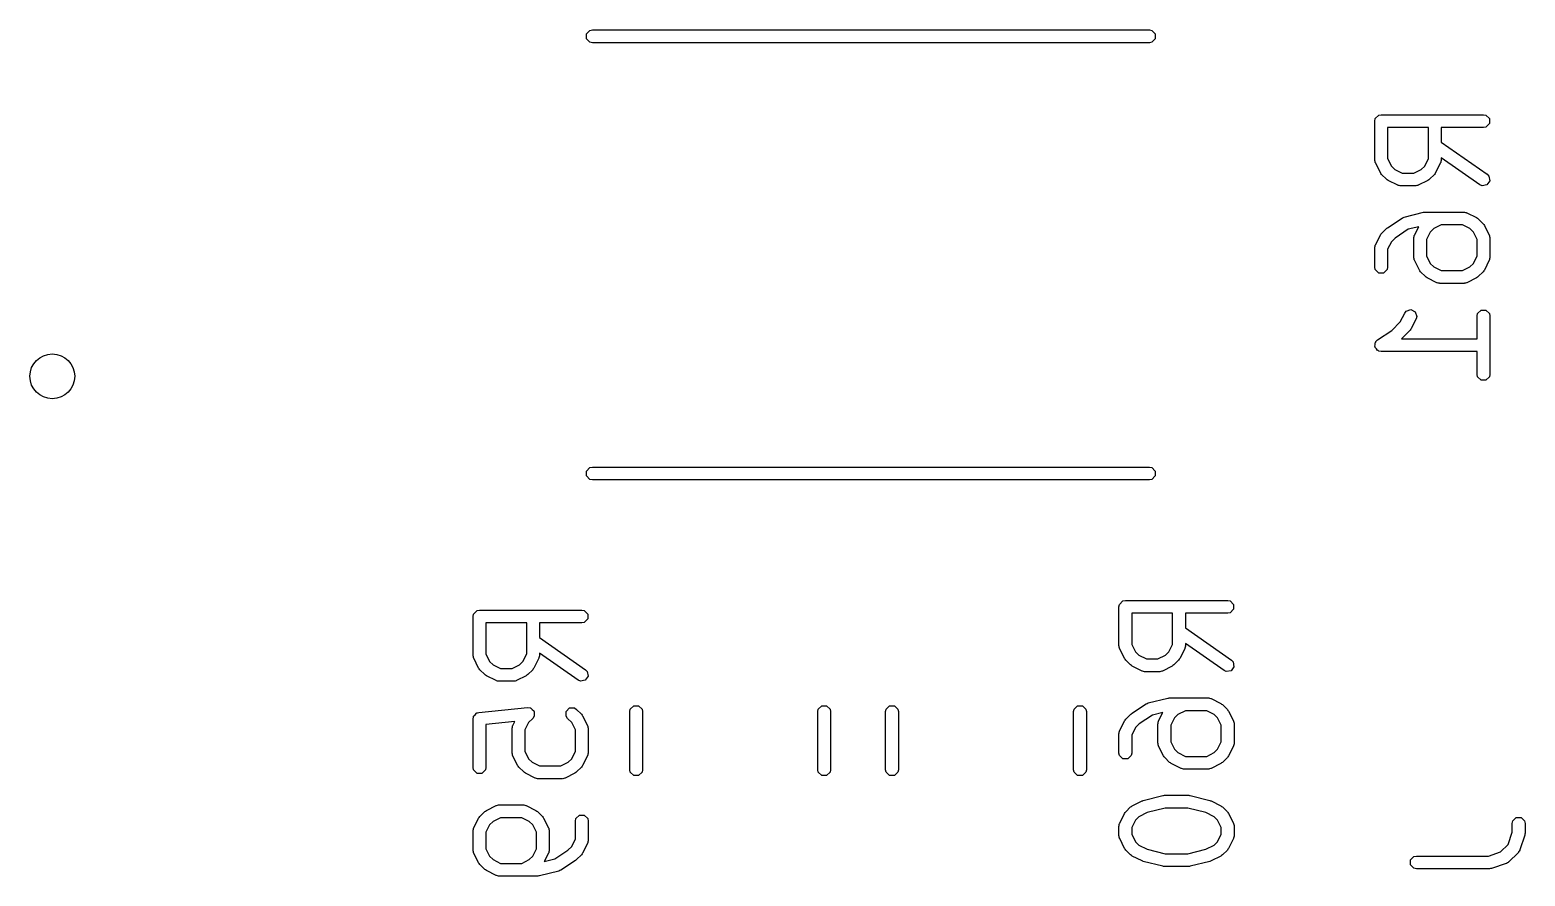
# Model space of a CAD drawing. Header units: inches. Extents: x 0.38 to 5.39, y 0.12 to 3.22.
# Drawn here: x 3.0437 to 3.504, y 2.9632 to 3.2239 of the extents above; entities that cross this region are included whole.
import ezdxf

# ---------------------------------------------------------------- set-up
doc = ezdxf.new("R2010")
doc.units = ezdxf.units.IN
doc.header["$MEASUREMENT"] = 0
doc.layers.add('BLACK', color=250, linetype='CONTINUOUS')

msp = doc.modelspace()

# ---------------------------------------------------------------- linework, layer by layer
at = {"layer": 'BLACK', "linetype": 'CONTINUOUS'}
for p, q in [((3.21507, 3.22264), (3.21613, 3.22371)), ((3.21507, 3.22114), (3.21507, 3.22264)), ((3.21613, 3.22371), (3.21689, 3.22386)), ((3.21689, 3.22386), (3.38831, 3.22386)), ((3.38831, 3.22386), (3.38906, 3.22371)), ((3.38906, 3.22371), (3.39013, 3.22264)), ((3.39013, 3.22264), (3.39013, 3.22114)), ((3.21613, 3.22007), (3.21507, 3.22114)), ((3.21689, 3.21992), (3.21613, 3.22007)), ((3.38831, 3.21992), (3.21689, 3.21992)), ((3.38906, 3.22007), (3.38831, 3.21992)), ((3.39013, 3.22114), (3.38906, 3.22007)), ((3.45771, 3.19576), (3.45786, 3.19652)), ((3.45771, 3.18377), (3.45771, 3.19576)), ((3.45786, 3.19652), (3.45893, 3.19758)), ((3.45893, 3.19758), (3.45968, 3.19773)), ((3.45968, 3.19773), (3.49118, 3.19773)), ((3.49118, 3.19773), (3.49193, 3.19758)), ((3.49193, 3.19758), (3.493, 3.19652)), ((3.493, 3.19501), (3.49193, 3.19395)), ((3.493, 3.19652), (3.493, 3.19501)), ((3.47421, 3.1938), (3.46165, 3.1938)), ((3.46165, 3.1938), (3.46165, 3.18423)), ((3.47421, 3.18423), (3.47421, 3.1938)), ((3.49118, 3.1938), (3.47815, 3.1938)), ((3.47815, 3.1938), (3.47815, 3.18929)), ((3.49193, 3.19395), (3.49118, 3.1938)), ((3.47815, 3.18929), (3.49231, 3.17938)), ((3.45773, 3.18367), (3.45771, 3.18377)), ((3.45772, 3.18363), (3.45773, 3.18367)), ((3.4578, 3.18332), (3.45772, 3.18363)), ((3.45786, 3.18301), (3.4578, 3.18332)), ((3.45789, 3.18298), (3.45786, 3.18301)), ((3.45792, 3.18289), (3.45789, 3.18298)), ((3.45942, 3.17989), (3.45792, 3.18289)), ((3.46165, 3.18423), (3.4628, 3.18193)), ((3.4628, 3.18193), (3.46385, 3.18088)), ((3.46385, 3.18088), (3.46614, 3.17974)), ((3.46971, 3.17974), (3.47201, 3.18088)), ((3.47201, 3.18088), (3.47306, 3.18193)), ((3.47306, 3.18193), (3.47421, 3.18423)), ((3.47794, 3.18289), (3.47644, 3.17989)), ((3.47797, 3.18298), (3.47794, 3.18289)), ((3.478, 3.18301), (3.47797, 3.18298)), ((3.47806, 3.18332), (3.478, 3.18301)), ((3.47814, 3.18363), (3.47806, 3.18332)), ((3.47815, 3.18377), (3.47813, 3.18367)), ((3.47813, 3.18367), (3.47814, 3.18363)), ((3.49005, 3.17615), (3.47815, 3.18449)), ((3.47815, 3.18449), (3.47815, 3.18377)), ((3.45961, 3.17964), (3.45942, 3.17989)), ((3.45979, 3.17937), (3.45961, 3.17964)), ((3.46129, 3.17788), (3.45979, 3.17937)), ((3.46155, 3.1777), (3.46129, 3.17788)), ((3.4618, 3.17751), (3.46155, 3.1777)), ((3.4648, 3.17601), (3.4618, 3.17751)), ((3.46489, 3.17598), (3.4648, 3.17601)), ((3.46493, 3.17595), (3.46489, 3.17598)), ((3.46524, 3.17589), (3.46493, 3.17595)), ((3.46554, 3.1758), (3.46524, 3.17589)), ((3.46558, 3.17582), (3.46554, 3.1758)), ((3.46568, 3.1758), (3.46558, 3.17582)), ((3.47018, 3.1758), (3.46568, 3.1758)), ((3.46614, 3.17974), (3.46971, 3.17974)), ((3.47028, 3.17582), (3.47018, 3.1758)), ((3.47032, 3.1758), (3.47028, 3.17582)), ((3.47062, 3.17589), (3.47032, 3.1758)), ((3.47093, 3.17595), (3.47062, 3.17589)), ((3.47096, 3.17598), (3.47093, 3.17595)), ((3.47106, 3.17601), (3.47096, 3.17598)), ((3.47406, 3.17751), (3.47106, 3.17601)), ((3.47431, 3.1777), (3.47406, 3.17751)), ((3.47457, 3.17788), (3.47431, 3.1777)), ((3.47607, 3.17937), (3.47457, 3.17788)), ((3.47625, 3.17964), (3.47607, 3.17937)), ((3.47644, 3.17989), (3.47625, 3.17964)), ((3.49075, 3.17585), (3.49005, 3.17615)), ((3.49223, 3.17611), (3.49075, 3.17585)), ((3.4931, 3.17734), (3.49223, 3.17611)), ((3.49231, 3.17938), (3.49284, 3.17883)), ((3.49284, 3.17883), (3.4931, 3.17734)), ((3.4667, 3.16618), (3.4727, 3.16768)), ((3.4727, 3.16768), (3.47294, 3.16769)), ((3.47294, 3.16769), (3.47318, 3.16774)), ((3.47318, 3.16774), (3.48518, 3.16774)), ((3.48518, 3.16774), (3.48527, 3.16772)), ((3.48527, 3.16772), (3.48532, 3.16773)), ((3.48532, 3.16773), (3.48562, 3.16765)), ((3.48562, 3.16765), (3.48593, 3.16759)), ((3.48593, 3.16759), (3.48596, 3.16756)), ((3.48596, 3.16756), (3.48606, 3.16753)), ((3.48606, 3.16753), (3.48906, 3.16603)), ((3.45979, 3.16116), (3.46129, 3.16266)), ((3.46129, 3.16266), (3.46145, 3.16277)), ((3.46145, 3.16277), (3.46159, 3.16291)), ((3.46159, 3.16291), (3.46609, 3.16591)), ((3.46799, 3.16244), (3.46393, 3.15974)), ((3.46609, 3.16591), (3.4664, 3.16603)), ((3.4664, 3.16603), (3.4667, 3.16618)), ((3.47122, 3.16325), (3.46799, 3.16244)), ((3.46992, 3.16065), (3.47122, 3.16325)), ((3.47585, 3.16265), (3.4748, 3.1616)), ((3.47814, 3.1638), (3.47585, 3.16265)), ((3.48471, 3.1638), (3.47814, 3.1638)), ((3.48701, 3.16265), (3.48471, 3.1638)), ((3.48806, 3.1616), (3.48701, 3.16265)), ((3.48906, 3.16603), (3.48931, 3.16584)), ((3.48931, 3.16584), (3.48957, 3.16566)), ((3.48957, 3.16566), (3.49107, 3.16416)), ((3.49107, 3.16416), (3.49124, 3.1639)), ((3.49124, 3.1639), (3.49144, 3.16365)), ((3.49144, 3.16365), (3.49294, 3.16065)), ((3.45772, 3.15691), (3.4578, 3.15721)), ((3.4578, 3.15721), (3.45786, 3.15752)), ((3.45786, 3.15752), (3.45789, 3.15756)), ((3.45789, 3.15756), (3.45792, 3.15765)), ((3.45792, 3.15765), (3.45942, 3.16065)), ((3.45942, 3.16065), (3.45961, 3.1609)), ((3.45961, 3.1609), (3.45979, 3.16116)), ((3.4628, 3.1586), (3.46165, 3.15631)), ((3.46393, 3.15974), (3.4628, 3.1586)), ((3.46971, 3.15977), (3.46973, 3.15987)), ((3.46971, 3.15377), (3.46971, 3.15977)), ((3.46972, 3.15991), (3.4698, 3.16021)), ((3.46973, 3.15987), (3.46972, 3.15991)), ((3.4698, 3.16021), (3.46986, 3.16052)), ((3.46986, 3.16052), (3.46989, 3.16055)), ((3.46989, 3.16055), (3.46992, 3.16065)), ((3.4748, 3.1616), (3.47365, 3.1593)), ((3.47365, 3.1593), (3.47365, 3.15423)), ((3.48921, 3.1593), (3.48806, 3.1616)), ((3.48921, 3.15423), (3.48921, 3.1593)), ((3.49294, 3.16065), (3.49296, 3.16055)), ((3.49296, 3.16055), (3.493, 3.16052)), ((3.493, 3.16052), (3.49306, 3.16021)), ((3.49306, 3.16021), (3.49314, 3.15991)), ((3.49314, 3.15991), (3.49313, 3.15987)), ((3.49313, 3.15987), (3.49315, 3.15977)), ((3.49315, 3.15977), (3.49315, 3.15377)), ((3.45771, 3.15677), (3.45773, 3.15687)), ((3.45771, 3.15077), (3.45771, 3.15677)), ((3.45773, 3.15687), (3.45772, 3.15691)), ((3.46165, 3.15631), (3.46165, 3.15077)), ((3.46973, 3.15367), (3.46971, 3.15377)), ((3.46972, 3.15363), (3.46973, 3.15367)), ((3.4698, 3.15333), (3.46972, 3.15363)), ((3.46986, 3.15302), (3.4698, 3.15333)), ((3.46989, 3.15298), (3.46986, 3.15302)), ((3.46992, 3.15289), (3.46989, 3.15298)), ((3.47142, 3.14989), (3.46992, 3.15289)), ((3.47365, 3.15423), (3.4748, 3.15194)), ((3.48806, 3.15194), (3.48921, 3.15423)), ((3.49294, 3.15289), (3.49144, 3.14989)), ((3.49296, 3.15298), (3.49294, 3.15289)), ((3.493, 3.15302), (3.49296, 3.15298)), ((3.49306, 3.15333), (3.493, 3.15302)), ((3.49314, 3.15363), (3.49306, 3.15333)), ((3.49315, 3.15377), (3.49313, 3.15367)), ((3.49313, 3.15367), (3.49314, 3.15363)), ((3.45786, 3.15002), (3.45771, 3.15077)), ((3.45893, 3.14895), (3.45786, 3.15002)), ((3.46043, 3.14895), (3.45893, 3.14895)), ((3.4615, 3.15002), (3.46043, 3.14895)), ((3.46165, 3.15077), (3.4615, 3.15002)), ((3.47161, 3.14964), (3.47142, 3.14989)), ((3.47179, 3.14938), (3.47161, 3.14964)), ((3.47329, 3.14788), (3.47179, 3.14938)), ((3.4748, 3.15194), (3.47585, 3.15089)), ((3.47585, 3.15089), (3.47814, 3.14974)), ((3.47814, 3.14974), (3.48471, 3.14974)), ((3.48471, 3.14974), (3.48701, 3.15089)), ((3.48701, 3.15089), (3.48806, 3.15194)), ((3.49107, 3.14938), (3.48957, 3.14788)), ((3.49124, 3.14964), (3.49107, 3.14938)), ((3.49144, 3.14989), (3.49124, 3.14964)), ((3.47355, 3.1477), (3.47329, 3.14788)), ((3.4738, 3.14751), (3.47355, 3.1477)), ((3.4768, 3.14601), (3.4738, 3.14751)), ((3.47689, 3.14598), (3.4768, 3.14601)), ((3.47693, 3.14595), (3.47689, 3.14598)), ((3.47723, 3.14589), (3.47693, 3.14595)), ((3.47754, 3.14581), (3.47723, 3.14589)), ((3.47758, 3.14582), (3.47754, 3.14581)), ((3.47768, 3.1458), (3.47758, 3.14582)), ((3.48518, 3.1458), (3.47768, 3.1458)), ((3.48527, 3.14582), (3.48518, 3.1458)), ((3.48532, 3.14581), (3.48527, 3.14582)), ((3.48562, 3.14589), (3.48532, 3.14581)), ((3.48593, 3.14595), (3.48562, 3.14589)), ((3.48596, 3.14598), (3.48593, 3.14595)), ((3.48606, 3.14601), (3.48596, 3.14598)), ((3.48906, 3.14751), (3.48606, 3.14601)), ((3.48931, 3.1477), (3.48906, 3.14751)), ((3.48957, 3.14788), (3.48931, 3.1477)), ((3.46556, 3.13394), (3.46692, 3.13665)), ((3.46692, 3.13665), (3.46739, 3.13726)), ((3.46739, 3.13726), (3.46882, 3.13774)), ((3.46882, 3.13774), (3.47017, 3.13706)), ((3.47044, 3.13489), (3.46894, 3.13189)), ((3.47017, 3.13706), (3.47064, 3.13563)), ((3.47064, 3.13563), (3.47044, 3.13489)), ((3.48921, 3.13577), (3.48936, 3.13653)), ((3.48921, 3.12874), (3.48921, 3.13577)), ((3.48936, 3.13653), (3.49042, 3.13759)), ((3.49042, 3.13759), (3.49193, 3.13759)), ((3.49193, 3.13759), (3.493, 3.13653)), ((3.493, 3.13653), (3.49315, 3.13577)), ((3.49315, 3.13577), (3.49315, 3.11777)), ((3.45859, 3.12841), (3.46293, 3.1313)), ((3.46293, 3.1313), (3.46556, 3.13394)), ((3.46857, 3.13138), (3.46593, 3.12874)), ((3.46875, 3.13164), (3.46857, 3.13138)), ((3.46894, 3.13189), (3.46875, 3.13164)), ((3.45775, 3.12639), (3.45786, 3.12695)), ((3.45786, 3.12622), (3.45775, 3.12639)), ((3.45786, 3.12753), (3.45801, 3.12767)), ((3.45786, 3.12695), (3.45786, 3.12753)), ((3.45786, 3.12602), (3.45786, 3.12622)), ((3.45827, 3.12561), (3.45786, 3.12602)), ((3.45801, 3.12767), (3.45805, 3.12787)), ((3.45805, 3.12787), (3.45859, 3.12841)), ((3.45859, 3.12514), (3.45827, 3.12561)), ((3.45878, 3.1251), (3.45859, 3.12514)), ((3.45893, 3.12495), (3.45878, 3.1251)), ((3.46593, 3.12874), (3.48921, 3.12874)), ((3.45968, 3.12481), (3.45893, 3.12495)), ((3.48921, 3.12481), (3.45968, 3.12481)), ((3.48921, 3.11777), (3.48921, 3.12481)), ((3.48936, 3.11702), (3.48921, 3.11777)), ((3.49042, 3.11596), (3.48936, 3.11702)), ((3.49193, 3.11596), (3.49042, 3.11596)), ((3.493, 3.11702), (3.49193, 3.11596)), ((3.49315, 3.11777), (3.493, 3.11702)), ((3.21507, 3.088), (3.21613, 3.08906)), ((3.21613, 3.08906), (3.21689, 3.08921)), ((3.21689, 3.08921), (3.38831, 3.08921)), ((3.38831, 3.08921), (3.38906, 3.08906)), ((3.38906, 3.08906), (3.39013, 3.088)), ((3.21507, 3.08649), (3.21507, 3.088)), ((3.21613, 3.08543), (3.21507, 3.08649)), ((3.21689, 3.08528), (3.21613, 3.08543)), ((3.38831, 3.08528), (3.21689, 3.08528)), ((3.38906, 3.08543), (3.38831, 3.08528)), ((3.39013, 3.08649), (3.38906, 3.08543)), ((3.39013, 3.088), (3.39013, 3.08649)), ((3.37897, 3.04616), (3.37912, 3.04691)), ((3.37912, 3.04691), (3.38019, 3.04798)), ((3.38019, 3.04798), (3.38094, 3.04813)), ((3.38094, 3.04813), (3.41244, 3.04813)), ((3.41244, 3.04813), (3.41319, 3.04798)), ((3.41319, 3.04798), (3.41426, 3.04691)), ((3.41426, 3.04691), (3.41426, 3.04541)), ((3.18015, 3.04321), (3.1803, 3.04396)), ((3.18015, 3.03121), (3.18015, 3.04321)), ((3.1803, 3.04396), (3.18137, 3.04502)), ((3.18137, 3.04502), (3.18212, 3.04517)), ((3.18212, 3.04517), (3.21362, 3.04517)), ((3.21362, 3.04517), (3.21437, 3.04502)), ((3.21437, 3.04502), (3.21544, 3.04396)), ((3.21544, 3.04245), (3.21437, 3.04139)), ((3.21544, 3.04396), (3.21544, 3.04245)), ((3.37897, 3.03416), (3.37897, 3.04616)), ((3.39547, 3.04419), (3.38291, 3.04419)), ((3.38291, 3.04419), (3.38291, 3.03462)), ((3.39547, 3.03462), (3.39547, 3.04419)), ((3.41244, 3.04419), (3.39941, 3.04419)), ((3.39941, 3.04419), (3.39941, 3.03968)), ((3.41319, 3.04434), (3.41244, 3.04419)), ((3.41426, 3.04541), (3.41319, 3.04434)), ((3.19665, 3.04124), (3.18409, 3.04124)), ((3.18409, 3.04124), (3.18409, 3.03167)), ((3.19665, 3.03167), (3.19665, 3.04124)), ((3.21362, 3.04124), (3.20059, 3.04124)), ((3.20059, 3.04124), (3.20059, 3.03673)), ((3.21437, 3.04139), (3.21362, 3.04124)), ((3.39941, 3.03968), (3.41357, 3.02977)), ((3.20059, 3.03673), (3.21475, 3.02682)), ((3.37899, 3.03406), (3.37897, 3.03416)), ((3.37898, 3.03402), (3.37899, 3.03406)), ((3.37906, 3.03372), (3.37898, 3.03402)), ((3.37912, 3.03341), (3.37906, 3.03372)), ((3.37915, 3.03337), (3.37912, 3.03341)), ((3.37918, 3.03328), (3.37915, 3.03337)), ((3.38068, 3.03028), (3.37918, 3.03328)), ((3.38291, 3.03462), (3.38406, 3.03233)), ((3.39432, 3.03233), (3.39547, 3.03462)), ((3.3992, 3.03328), (3.3977, 3.03028)), ((3.39923, 3.03337), (3.3992, 3.03328)), ((3.39926, 3.03341), (3.39923, 3.03337)), ((3.39932, 3.03372), (3.39926, 3.03341)), ((3.3994, 3.03402), (3.39932, 3.03372)), ((3.39941, 3.03416), (3.39939, 3.03406)), ((3.39939, 3.03406), (3.3994, 3.03402)), ((3.41131, 3.02655), (3.39941, 3.03488)), ((3.39941, 3.03488), (3.39941, 3.03416)), ((3.18017, 3.03111), (3.18015, 3.03121)), ((3.18016, 3.03107), (3.18017, 3.03111)), ((3.18024, 3.03076), (3.18016, 3.03107)), ((3.1803, 3.03045), (3.18024, 3.03076)), ((3.18034, 3.03042), (3.1803, 3.03045)), ((3.18036, 3.03033), (3.18034, 3.03042)), ((3.18186, 3.02733), (3.18036, 3.03033)), ((3.18409, 3.03167), (3.18524, 3.02937)), ((3.18524, 3.02937), (3.18629, 3.02833)), ((3.19445, 3.02833), (3.1955, 3.02937)), ((3.1955, 3.02937), (3.19665, 3.03167)), ((3.20038, 3.03033), (3.19888, 3.02733)), ((3.20041, 3.03042), (3.20038, 3.03033)), ((3.20044, 3.03045), (3.20041, 3.03042)), ((3.2005, 3.03076), (3.20044, 3.03045)), ((3.20058, 3.03107), (3.2005, 3.03076)), ((3.20059, 3.03121), (3.20057, 3.03111)), ((3.20057, 3.03111), (3.20058, 3.03107)), ((3.21249, 3.0236), (3.20059, 3.03193)), ((3.20059, 3.03193), (3.20059, 3.03121)), ((3.38087, 3.03003), (3.38068, 3.03028)), ((3.38105, 3.02977), (3.38087, 3.03003)), ((3.38255, 3.02827), (3.38105, 3.02977)), ((3.38406, 3.03233), (3.38511, 3.03128)), ((3.38511, 3.03128), (3.3874, 3.03013)), ((3.3874, 3.03013), (3.39097, 3.03013)), ((3.39097, 3.03013), (3.39327, 3.03128)), ((3.39327, 3.03128), (3.39432, 3.03233)), ((3.39733, 3.02977), (3.39583, 3.02827)), ((3.39751, 3.03003), (3.39733, 3.02977)), ((3.3977, 3.03028), (3.39751, 3.03003)), ((3.41357, 3.02977), (3.4141, 3.02922)), ((3.4141, 3.02922), (3.41436, 3.02774)), ((3.18205, 3.02708), (3.18186, 3.02733)), ((3.18223, 3.02682), (3.18205, 3.02708)), ((3.18373, 3.02532), (3.18223, 3.02682)), ((3.18399, 3.02514), (3.18373, 3.02532)), ((3.18424, 3.02495), (3.18399, 3.02514)), ((3.18724, 3.02345), (3.18424, 3.02495)), ((3.18629, 3.02833), (3.18859, 3.02718)), ((3.18859, 3.02718), (3.19216, 3.02718)), ((3.19216, 3.02718), (3.19445, 3.02833)), ((3.1965, 3.02495), (3.1935, 3.02345)), ((3.19675, 3.02514), (3.1965, 3.02495)), ((3.19701, 3.02532), (3.19675, 3.02514)), ((3.19851, 3.02682), (3.19701, 3.02532)), ((3.19869, 3.02708), (3.19851, 3.02682)), ((3.19888, 3.02733), (3.19869, 3.02708)), ((3.21554, 3.02478), (3.21468, 3.02355)), ((3.21475, 3.02682), (3.21528, 3.02627)), ((3.21528, 3.02627), (3.21554, 3.02478)), ((3.38281, 3.02809), (3.38255, 3.02827)), ((3.38306, 3.0279), (3.38281, 3.02809)), ((3.38606, 3.0264), (3.38306, 3.0279)), ((3.38615, 3.02637), (3.38606, 3.0264)), ((3.38619, 3.02634), (3.38615, 3.02637)), ((3.3865, 3.02628), (3.38619, 3.02634)), ((3.3868, 3.0262), (3.3865, 3.02628)), ((3.38684, 3.02621), (3.3868, 3.0262)), ((3.38694, 3.02619), (3.38684, 3.02621)), ((3.39144, 3.02619), (3.38694, 3.02619)), ((3.39154, 3.02621), (3.39144, 3.02619)), ((3.39158, 3.0262), (3.39154, 3.02621)), ((3.39188, 3.02628), (3.39158, 3.0262)), ((3.39219, 3.02634), (3.39188, 3.02628)), ((3.39222, 3.02637), (3.39219, 3.02634)), ((3.39232, 3.0264), (3.39222, 3.02637)), ((3.39532, 3.0279), (3.39232, 3.0264)), ((3.39557, 3.02809), (3.39532, 3.0279)), ((3.39583, 3.02827), (3.39557, 3.02809)), ((3.41201, 3.02624), (3.41131, 3.02655)), ((3.41349, 3.0265), (3.41201, 3.02624)), ((3.41436, 3.02774), (3.41349, 3.0265)), ((3.18734, 3.02342), (3.18724, 3.02345)), ((3.18737, 3.02339), (3.18734, 3.02342)), ((3.18768, 3.02333), (3.18737, 3.02339)), ((3.18798, 3.02324), (3.18768, 3.02333)), ((3.18802, 3.02326), (3.18798, 3.02324)), ((3.18812, 3.02324), (3.18802, 3.02326)), ((3.19262, 3.02324), (3.18812, 3.02324)), ((3.19272, 3.02326), (3.19262, 3.02324)), ((3.19276, 3.02324), (3.19272, 3.02326)), ((3.19306, 3.02333), (3.19276, 3.02324)), ((3.19337, 3.02339), (3.19306, 3.02333)), ((3.19341, 3.02342), (3.19337, 3.02339)), ((3.1935, 3.02345), (3.19341, 3.02342)), ((3.21319, 3.02329), (3.21249, 3.0236)), ((3.21468, 3.02355), (3.21319, 3.02329)), ((3.18193, 3.01367), (3.19692, 3.01517)), ((3.19692, 3.01517), (3.19769, 3.01509)), ((3.19769, 3.01509), (3.19777, 3.01503)), ((3.19777, 3.01503), (3.19787, 3.01503)), ((3.19787, 3.01503), (3.19834, 3.01456)), ((3.19834, 3.01456), (3.19885, 3.01414)), ((3.2088, 3.01396), (3.20986, 3.01503)), ((3.20986, 3.01503), (3.21137, 3.01503)), ((3.21137, 3.01503), (3.21201, 3.0146)), ((3.21201, 3.0146), (3.21351, 3.0131)), ((3.22839, 3.0139), (3.22854, 3.01465)), ((3.22854, 3.01465), (3.2296, 3.01572)), ((3.2296, 3.01572), (3.23111, 3.01572)), ((3.23111, 3.01572), (3.23217, 3.01465)), ((3.23217, 3.01465), (3.23232, 3.0139)), ((3.28626, 3.0139), (3.28641, 3.01465)), ((3.28641, 3.01465), (3.28748, 3.01572)), ((3.28748, 3.01572), (3.28898, 3.01572)), ((3.28898, 3.01572), (3.29005, 3.01465)), ((3.29005, 3.01465), (3.2902, 3.0139)), ((3.30713, 3.0139), (3.30728, 3.01465)), ((3.30728, 3.01465), (3.30834, 3.01572)), ((3.30834, 3.01572), (3.30985, 3.01572)), ((3.30985, 3.01572), (3.31091, 3.01465)), ((3.31091, 3.01465), (3.31106, 3.0139)), ((3.365, 3.0139), (3.36515, 3.01465)), ((3.36515, 3.01465), (3.36622, 3.01572)), ((3.36622, 3.01572), (3.36772, 3.01572)), ((3.36772, 3.01572), (3.36879, 3.01465)), ((3.36879, 3.01465), (3.36894, 3.0139)), ((3.38285, 3.0133), (3.38735, 3.0163)), ((3.38735, 3.0163), (3.38766, 3.01643)), ((3.38766, 3.01643), (3.38796, 3.01657)), ((3.38796, 3.01657), (3.39396, 3.01807)), ((3.39396, 3.01807), (3.3942, 3.01808)), ((3.3942, 3.01808), (3.39444, 3.01813)), ((3.39444, 3.01813), (3.40644, 3.01813)), ((3.40644, 3.01813), (3.40653, 3.01811)), ((3.40653, 3.01811), (3.40658, 3.01813)), ((3.40658, 3.01813), (3.40688, 3.01804)), ((3.40688, 3.01804), (3.40719, 3.01798)), ((3.40719, 3.01798), (3.40722, 3.01795)), ((3.40722, 3.01795), (3.40732, 3.01792)), ((3.40732, 3.01792), (3.41032, 3.01642)), ((3.41032, 3.01642), (3.41057, 3.01623)), ((3.41057, 3.01623), (3.41083, 3.01605)), ((3.41083, 3.01605), (3.41233, 3.01455)), ((3.41233, 3.01455), (3.4125, 3.01429)), ((3.18015, 3.01171), (3.18025, 3.01218)), ((3.18015, 2.99671), (3.18015, 3.01171)), ((3.18024, 3.01228), (3.18028, 3.01233)), ((3.18025, 3.01218), (3.18024, 3.01228)), ((3.18028, 3.01233), (3.1803, 3.01246)), ((3.1803, 3.01246), (3.18077, 3.01293)), ((3.18077, 3.01293), (3.18119, 3.01344)), ((3.18119, 3.01344), (3.18133, 3.01349)), ((3.18133, 3.01349), (3.18137, 3.01353)), ((3.18137, 3.01353), (3.18147, 3.01353)), ((3.18147, 3.01353), (3.18193, 3.01367)), ((3.19297, 3.01082), (3.18409, 3.00993)), ((3.18409, 3.00993), (3.18409, 2.99671)), ((3.19236, 3.00959), (3.19297, 3.01082)), ((3.19724, 3.01054), (3.19609, 3.00825)), ((3.19851, 3.01182), (3.19724, 3.01054)), ((3.19894, 3.01246), (3.19851, 3.01182)), ((3.19885, 3.01414), (3.19887, 3.01404)), ((3.19887, 3.01404), (3.19894, 3.01396)), ((3.19894, 3.01396), (3.19894, 3.0133)), ((3.19894, 3.0133), (3.199, 3.01264)), ((3.199, 3.01264), (3.19894, 3.01256)), ((3.19894, 3.01256), (3.19894, 3.01246)), ((3.2088, 3.01246), (3.2088, 3.01396)), ((3.20923, 3.01182), (3.2088, 3.01246)), ((3.2105, 3.01054), (3.20923, 3.01182)), ((3.21165, 3.00825), (3.2105, 3.01054)), ((3.21351, 3.0131), (3.21369, 3.01284)), ((3.21369, 3.01284), (3.21388, 3.01259)), ((3.21388, 3.01259), (3.21538, 3.00959)), ((3.22839, 2.99602), (3.22839, 3.0139)), ((3.23232, 3.0139), (3.23232, 2.99602)), ((3.28626, 2.99602), (3.28626, 3.0139)), ((3.2902, 3.0139), (3.2902, 2.99602)), ((3.30713, 2.99602), (3.30713, 3.0139)), ((3.31106, 3.0139), (3.31106, 2.99602)), ((3.365, 2.99602), (3.365, 3.0139)), ((3.36894, 3.0139), (3.36894, 2.99602)), ((3.37918, 3.00804), (3.38068, 3.01104)), ((3.38068, 3.01104), (3.38087, 3.01129)), ((3.38087, 3.01129), (3.38105, 3.01156)), ((3.38105, 3.01156), (3.38255, 3.01305)), ((3.38255, 3.01305), (3.38271, 3.01316)), ((3.38271, 3.01316), (3.38285, 3.0133)), ((3.38519, 3.01013), (3.38406, 3.009)), ((3.38925, 3.01284), (3.38519, 3.01013)), ((3.39248, 3.01364), (3.38925, 3.01284)), ((3.39097, 3.01016), (3.39099, 3.01026)), ((3.39097, 3.00416), (3.39097, 3.01016)), ((3.39098, 3.0103), (3.39106, 3.01061)), ((3.39099, 3.01026), (3.39098, 3.0103)), ((3.39106, 3.01061), (3.39112, 3.01092)), ((3.39112, 3.01092), (3.39115, 3.01095)), ((3.39115, 3.01095), (3.39118, 3.01104)), ((3.39118, 3.01104), (3.39248, 3.01364)), ((3.39606, 3.012), (3.39491, 3.0097)), ((3.3971, 3.01304), (3.39606, 3.012)), ((3.3994, 3.01419), (3.3971, 3.01304)), ((3.40597, 3.01419), (3.3994, 3.01419)), ((3.40827, 3.01304), (3.40597, 3.01419)), ((3.40932, 3.012), (3.40827, 3.01304)), ((3.41047, 3.0097), (3.40932, 3.012)), ((3.4125, 3.01429), (3.4127, 3.01404)), ((3.4127, 3.01404), (3.4142, 3.01104)), ((3.4142, 3.01104), (3.41422, 3.01095)), ((3.41422, 3.01095), (3.41426, 3.01092)), ((3.41426, 3.01092), (3.41432, 3.01061)), ((3.41432, 3.01061), (3.4144, 3.0103)), ((3.4144, 3.0103), (3.41439, 3.01026)), ((3.41439, 3.01026), (3.41441, 3.01016)), ((3.41441, 3.01016), (3.41441, 3.00416)), ((3.19215, 3.00871), (3.19217, 3.00881)), ((3.19215, 3.00121), (3.19215, 3.00871)), ((3.19216, 3.00885), (3.19224, 3.00915)), ((3.19217, 3.00881), (3.19216, 3.00885)), ((3.19224, 3.00915), (3.1923, 3.00946)), ((3.1923, 3.00946), (3.19233, 3.0095)), ((3.19233, 3.0095), (3.19236, 3.00959)), ((3.19609, 3.00825), (3.19609, 3.00168)), ((3.21165, 3.00168), (3.21165, 3.00825)), ((3.21538, 3.00959), (3.2154, 3.0095)), ((3.2154, 3.0095), (3.21544, 3.00946)), ((3.21544, 3.00946), (3.2155, 3.00915)), ((3.2155, 3.00915), (3.21558, 3.00885)), ((3.21558, 3.00885), (3.21557, 3.00881)), ((3.21557, 3.00881), (3.21559, 3.00871)), ((3.21559, 3.00871), (3.21559, 3.00121)), ((3.37897, 3.00716), (3.37899, 3.00726)), ((3.37897, 3.00116), (3.37897, 3.00716)), ((3.37898, 3.0073), (3.37906, 3.00761)), ((3.37899, 3.00726), (3.37898, 3.0073)), ((3.37906, 3.00761), (3.37912, 3.00792)), ((3.37912, 3.00792), (3.37915, 3.00795)), ((3.37915, 3.00795), (3.37918, 3.00804)), ((3.38406, 3.009), (3.38291, 3.0067)), ((3.38291, 3.0067), (3.38291, 3.00116)), ((3.39491, 3.0097), (3.39491, 3.00463)), ((3.41047, 3.00463), (3.41047, 3.0097)), ((3.19217, 3.00111), (3.19215, 3.00121)), ((3.19216, 3.00107), (3.19217, 3.00111)), ((3.19224, 3.00077), (3.19216, 3.00107)), ((3.1923, 3.00046), (3.19224, 3.00077)), ((3.19609, 3.00168), (3.19724, 2.99938)), ((3.2105, 2.99938), (3.21165, 3.00168)), ((3.2155, 3.00077), (3.21544, 3.00046)), ((3.21558, 3.00107), (3.2155, 3.00077)), ((3.21559, 3.00121), (3.21557, 3.00111)), ((3.21557, 3.00111), (3.21558, 3.00107)), ((3.37912, 3.00041), (3.37897, 3.00116)), ((3.38291, 3.00116), (3.38276, 3.00041)), ((3.39099, 3.00407), (3.39097, 3.00416)), ((3.39098, 3.00402), (3.39099, 3.00407)), ((3.39106, 3.00372), (3.39098, 3.00402)), ((3.39112, 3.00341), (3.39106, 3.00372)), ((3.39115, 3.00338), (3.39112, 3.00341)), ((3.39118, 3.00328), (3.39115, 3.00338)), ((3.39268, 3.00028), (3.39118, 3.00328)), ((3.39491, 3.00463), (3.39606, 3.00233)), ((3.39606, 3.00233), (3.3971, 3.00128)), ((3.3971, 3.00128), (3.3994, 3.00013)), ((3.40597, 3.00013), (3.40827, 3.00128)), ((3.40827, 3.00128), (3.40932, 3.00233)), ((3.40932, 3.00233), (3.41047, 3.00463)), ((3.4142, 3.00328), (3.4127, 3.00028)), ((3.41422, 3.00338), (3.4142, 3.00328)), ((3.41426, 3.00341), (3.41422, 3.00338)), ((3.41432, 3.00372), (3.41426, 3.00341)), ((3.4144, 3.00402), (3.41432, 3.00372)), ((3.41441, 3.00416), (3.41439, 3.00407)), ((3.41439, 3.00407), (3.4144, 3.00402)), ((3.1803, 2.99596), (3.18015, 2.99671)), ((3.18409, 2.99671), (3.18394, 2.99596)), ((3.19233, 3.00043), (3.1923, 3.00046)), ((3.19236, 3.00033), (3.19233, 3.00043)), ((3.19386, 2.99733), (3.19236, 3.00033)), ((3.19405, 2.99708), (3.19386, 2.99733)), ((3.19423, 2.99682), (3.19405, 2.99708)), ((3.19573, 2.99532), (3.19423, 2.99682)), ((3.19724, 2.99938), (3.19829, 2.99833)), ((3.19829, 2.99833), (3.20058, 2.99718)), ((3.20058, 2.99718), (3.20715, 2.99718)), ((3.20715, 2.99718), (3.20945, 2.99833)), ((3.20945, 2.99833), (3.2105, 2.99938)), ((3.21351, 2.99682), (3.21201, 2.99532)), ((3.21369, 2.99708), (3.21351, 2.99682)), ((3.21388, 2.99733), (3.21369, 2.99708)), ((3.21538, 3.00033), (3.21388, 2.99733)), ((3.2154, 3.00043), (3.21538, 3.00033)), ((3.21544, 3.00046), (3.2154, 3.00043)), ((3.38019, 2.99935), (3.37912, 3.00041)), ((3.38169, 2.99935), (3.38019, 2.99935)), ((3.38276, 3.00041), (3.38169, 2.99935)), ((3.39287, 3.00003), (3.39268, 3.00028)), ((3.39305, 2.99977), (3.39287, 3.00003)), ((3.39455, 2.99827), (3.39305, 2.99977)), ((3.39481, 2.9981), (3.39455, 2.99827)), ((3.39506, 2.9979), (3.39481, 2.9981)), ((3.39806, 2.9964), (3.39506, 2.9979)), ((3.39815, 2.99638), (3.39806, 2.9964)), ((3.39819, 2.99635), (3.39815, 2.99638)), ((3.39849, 2.99628), (3.39819, 2.99635)), ((3.3988, 2.9962), (3.39849, 2.99628)), ((3.39884, 2.99622), (3.3988, 2.9962)), ((3.39894, 2.9962), (3.39884, 2.99622)), ((3.40644, 2.9962), (3.39894, 2.9962)), ((3.3994, 3.00013), (3.40597, 3.00013)), ((3.40653, 2.99622), (3.40644, 2.9962)), ((3.40658, 2.9962), (3.40653, 2.99622)), ((3.40688, 2.99628), (3.40658, 2.9962)), ((3.40719, 2.99635), (3.40688, 2.99628)), ((3.40722, 2.99638), (3.40719, 2.99635)), ((3.40732, 2.9964), (3.40722, 2.99638)), ((3.41032, 2.9979), (3.40732, 2.9964)), ((3.41057, 2.9981), (3.41032, 2.9979)), ((3.41083, 2.99827), (3.41057, 2.9981)), ((3.41233, 2.99977), (3.41083, 2.99827)), ((3.4125, 3.00003), (3.41233, 2.99977)), ((3.4127, 3.00028), (3.4125, 3.00003)), ((3.18137, 2.99489), (3.1803, 2.99596)), ((3.18288, 2.99489), (3.18137, 2.99489)), ((3.18394, 2.99596), (3.18288, 2.99489)), ((3.19599, 2.99514), (3.19573, 2.99532)), ((3.19624, 2.99495), (3.19599, 2.99514)), ((3.19924, 2.99345), (3.19624, 2.99495)), ((3.19933, 2.99343), (3.19924, 2.99345)), ((3.19937, 2.99339), (3.19933, 2.99343)), ((3.19968, 2.99333), (3.19937, 2.99339)), ((3.19998, 2.99325), (3.19968, 2.99333)), ((3.20002, 2.99326), (3.19998, 2.99325)), ((3.20012, 2.99324), (3.20002, 2.99326)), ((3.20762, 2.99324), (3.20012, 2.99324)), ((3.20772, 2.99326), (3.20762, 2.99324)), ((3.20776, 2.99325), (3.20772, 2.99326)), ((3.20806, 2.99333), (3.20776, 2.99325)), ((3.20837, 2.99339), (3.20806, 2.99333)), ((3.2084, 2.99343), (3.20837, 2.99339)), ((3.2085, 2.99345), (3.2084, 2.99343)), ((3.2115, 2.99495), (3.2085, 2.99345)), ((3.21175, 2.99514), (3.2115, 2.99495)), ((3.21201, 2.99532), (3.21175, 2.99514)), ((3.22854, 2.99527), (3.22839, 2.99602)), ((3.2296, 2.9942), (3.22854, 2.99527)), ((3.23111, 2.9942), (3.2296, 2.9942)), ((3.23217, 2.99527), (3.23111, 2.9942)), ((3.23232, 2.99602), (3.23217, 2.99527)), ((3.28641, 2.99527), (3.28626, 2.99602)), ((3.28748, 2.9942), (3.28641, 2.99527)), ((3.28898, 2.9942), (3.28748, 2.9942)), ((3.29005, 2.99527), (3.28898, 2.9942)), ((3.2902, 2.99602), (3.29005, 2.99527)), ((3.30728, 2.99527), (3.30713, 2.99602)), ((3.30834, 2.9942), (3.30728, 2.99527)), ((3.30985, 2.9942), (3.30834, 2.9942)), ((3.31091, 2.99527), (3.30985, 2.9942)), ((3.31106, 2.99602), (3.31091, 2.99527)), ((3.36515, 2.99527), (3.365, 2.99602)), ((3.36622, 2.9942), (3.36515, 2.99527)), ((3.36772, 2.9942), (3.36622, 2.9942)), ((3.36879, 2.99527), (3.36772, 2.9942)), ((3.36894, 2.99602), (3.36879, 2.99527)), ((3.38646, 2.98658), (3.39246, 2.98808)), ((3.39246, 2.98808), (3.3927, 2.98809)), ((3.3927, 2.98809), (3.39294, 2.98813)), ((3.39294, 2.98813), (3.40044, 2.98813)), ((3.40044, 2.98813), (3.40067, 2.98809)), ((3.40067, 2.98809), (3.40092, 2.98808)), ((3.40092, 2.98808), (3.40692, 2.98658)), ((3.18223, 2.98161), (3.18373, 2.98311)), ((3.18373, 2.98311), (3.18399, 2.98328)), ((3.18399, 2.98328), (3.18424, 2.98347)), ((3.18424, 2.98347), (3.18724, 2.98497)), ((3.18724, 2.98497), (3.18734, 2.985)), ((3.18734, 2.985), (3.18737, 2.98503)), ((3.18737, 2.98503), (3.18768, 2.98509)), ((3.18768, 2.98509), (3.18798, 2.98518)), ((3.18798, 2.98518), (3.18802, 2.98516)), ((3.18802, 2.98516), (3.18812, 2.98518)), ((3.18812, 2.98518), (3.19562, 2.98518)), ((3.19562, 2.98518), (3.19572, 2.98516)), ((3.19572, 2.98516), (3.19576, 2.98518)), ((3.19576, 2.98518), (3.19606, 2.98509)), ((3.19606, 2.98509), (3.19637, 2.98503)), ((3.19637, 2.98503), (3.19641, 2.985)), ((3.19641, 2.985), (3.1965, 2.98497)), ((3.1965, 2.98497), (3.1995, 2.98347)), ((3.1995, 2.98347), (3.19975, 2.98328)), ((3.19975, 2.98328), (3.20001, 2.98311)), ((3.20001, 2.98311), (3.20151, 2.98161)), ((3.37918, 2.97955), (3.38068, 2.98255)), ((3.38068, 2.98255), (3.38087, 2.9828)), ((3.38087, 2.9828), (3.38105, 2.98306)), ((3.38105, 2.98306), (3.38255, 2.98456)), ((3.38255, 2.98456), (3.38281, 2.98473)), ((3.38281, 2.98473), (3.38306, 2.98493)), ((3.38306, 2.98493), (3.38606, 2.98643)), ((3.38763, 2.98281), (3.38511, 2.98155)), ((3.38606, 2.98643), (3.38627, 2.98648)), ((3.38627, 2.98648), (3.38646, 2.98658)), ((3.39318, 2.9842), (3.38763, 2.98281)), ((3.4002, 2.9842), (3.39318, 2.9842)), ((3.40575, 2.98281), (3.4002, 2.9842)), ((3.40827, 2.98155), (3.40575, 2.98281)), ((3.40692, 2.98658), (3.40711, 2.98648)), ((3.40711, 2.98648), (3.40732, 2.98643)), ((3.40732, 2.98643), (3.41032, 2.98493)), ((3.41032, 2.98493), (3.41057, 2.98473)), ((3.41057, 2.98473), (3.41083, 2.98456)), ((3.41083, 2.98456), (3.41233, 2.98306)), ((3.41233, 2.98306), (3.4125, 2.9828)), ((3.4125, 2.9828), (3.4127, 2.98255)), ((3.4127, 2.98255), (3.4142, 2.97955)), ((3.18024, 2.97766), (3.1803, 2.97797)), ((3.1803, 2.97797), (3.18034, 2.978)), ((3.18034, 2.978), (3.18036, 2.97809)), ((3.18036, 2.97809), (3.18186, 2.98109)), ((3.18186, 2.98109), (3.18205, 2.98134)), ((3.18205, 2.98134), (3.18223, 2.98161)), ((3.18524, 2.97905), (3.18409, 2.97675)), ((3.18629, 2.9801), (3.18524, 2.97905)), ((3.18859, 2.98124), (3.18629, 2.9801)), ((3.19516, 2.98124), (3.18859, 2.98124)), ((3.19745, 2.9801), (3.19516, 2.98124)), ((3.1985, 2.97905), (3.19745, 2.9801)), ((3.19965, 2.97675), (3.1985, 2.97905)), ((3.20151, 2.98161), (3.20169, 2.98134)), ((3.20169, 2.98134), (3.20188, 2.98109)), ((3.20188, 2.98109), (3.20338, 2.97809)), ((3.20338, 2.97809), (3.20341, 2.978)), ((3.20341, 2.978), (3.20344, 2.97797)), ((3.20344, 2.97797), (3.2035, 2.97766)), ((3.21165, 2.98021), (3.2118, 2.98097)), ((3.21165, 2.97468), (3.21165, 2.98021)), ((3.2118, 2.98097), (3.21286, 2.98203)), ((3.21286, 2.98203), (3.21437, 2.98203)), ((3.21437, 2.98203), (3.21544, 2.98097)), ((3.21544, 2.98097), (3.21559, 2.98021)), ((3.21559, 2.98021), (3.21559, 2.97421)), ((3.37897, 2.97867), (3.37899, 2.97876)), ((3.37897, 2.97567), (3.37897, 2.97867)), ((3.37898, 2.97881), (3.37906, 2.97911)), ((3.37899, 2.97876), (3.37898, 2.97881)), ((3.37906, 2.97911), (3.37912, 2.97942)), ((3.37912, 2.97942), (3.37915, 2.97945)), ((3.37915, 2.97945), (3.37918, 2.97955)), ((3.38406, 2.9805), (3.38291, 2.9782)), ((3.38291, 2.9782), (3.38291, 2.97613)), ((3.38511, 2.98155), (3.38406, 2.9805)), ((3.40932, 2.9805), (3.40827, 2.98155)), ((3.41047, 2.9782), (3.40932, 2.9805)), ((3.41047, 2.97613), (3.41047, 2.9782)), ((3.4142, 2.97955), (3.41422, 2.97945)), ((3.41422, 2.97945), (3.41426, 2.97942)), ((3.41426, 2.97942), (3.41432, 2.97911)), ((3.41432, 2.97911), (3.4144, 2.97881)), ((3.4144, 2.97881), (3.41439, 2.97876)), ((3.41439, 2.97876), (3.41441, 2.97867)), ((3.41441, 2.97867), (3.41441, 2.97567)), ((3.50004, 2.97946), (3.50019, 2.98022)), ((3.50004, 2.97678), (3.50004, 2.97946)), ((3.50019, 2.98022), (3.50125, 2.98128)), ((3.50125, 2.98128), (3.50276, 2.98128)), ((3.50276, 2.98128), (3.50382, 2.98022)), ((3.50382, 2.98022), (3.50397, 2.97946)), ((3.50397, 2.97946), (3.50397, 2.97646)), ((3.18015, 2.97721), (3.18017, 2.97731)), ((3.18015, 2.97121), (3.18015, 2.97721)), ((3.18016, 2.97735), (3.18024, 2.97766)), ((3.18017, 2.97731), (3.18016, 2.97735)), ((3.18409, 2.97675), (3.18409, 2.97168)), ((3.19965, 2.97168), (3.19965, 2.97675)), ((3.2035, 2.97766), (3.20358, 2.97735)), ((3.20358, 2.97735), (3.20357, 2.97731)), ((3.20357, 2.97731), (3.20359, 2.97721)), ((3.20359, 2.97721), (3.20359, 2.97121)), ((3.2105, 2.97238), (3.21165, 2.97468)), ((3.21538, 2.97333), (3.21388, 2.97033)), ((3.2154, 2.97343), (3.21538, 2.97333)), ((3.21544, 2.97346), (3.2154, 2.97343)), ((3.2155, 2.97377), (3.21544, 2.97346)), ((3.21558, 2.97407), (3.2155, 2.97377)), ((3.21559, 2.97421), (3.21557, 2.97412)), ((3.21557, 2.97412), (3.21558, 2.97407)), ((3.37899, 2.97557), (3.37897, 2.97567)), ((3.37898, 2.97553), (3.37899, 2.97557)), ((3.37906, 2.97522), (3.37898, 2.97553)), ((3.37912, 2.97491), (3.37906, 2.97522)), ((3.37915, 2.97488), (3.37912, 2.97491)), ((3.37918, 2.97479), (3.37915, 2.97488)), ((3.38068, 2.97179), (3.37918, 2.97479)), ((3.38291, 2.97613), (3.38406, 2.97383)), ((3.38406, 2.97383), (3.38511, 2.97279)), ((3.40827, 2.97279), (3.40932, 2.97383)), ((3.40932, 2.97383), (3.41047, 2.97613)), ((3.4142, 2.97479), (3.4127, 2.97179)), ((3.41422, 2.97488), (3.4142, 2.97479)), ((3.41426, 2.97491), (3.41422, 2.97488)), ((3.41432, 2.97522), (3.41426, 2.97491)), ((3.4144, 2.97553), (3.41432, 2.97522)), ((3.41441, 2.97567), (3.41439, 2.97557)), ((3.41439, 2.97557), (3.4144, 2.97553)), ((3.49878, 2.97303), (3.50004, 2.97678)), ((3.50387, 2.97584), (3.50237, 2.97134)), ((3.50391, 2.97615), (3.50387, 2.97584)), ((3.50397, 2.97646), (3.50391, 2.97615)), ((3.18017, 2.97112), (3.18015, 2.97121)), ((3.18016, 2.97108), (3.18017, 2.97112)), ((3.18024, 2.97077), (3.18016, 2.97108)), ((3.1803, 2.97046), (3.18024, 2.97077)), ((3.18034, 2.97043), (3.1803, 2.97046)), ((3.18036, 2.97033), (3.18034, 2.97043)), ((3.18186, 2.96733), (3.18036, 2.97033)), ((3.18409, 2.97168), (3.18524, 2.96938)), ((3.18524, 2.96938), (3.18629, 2.96833)), ((3.19745, 2.96833), (3.1985, 2.96938)), ((3.1985, 2.96938), (3.19965, 2.97168)), ((3.20338, 2.97033), (3.20208, 2.96773)), ((3.20208, 2.96773), (3.20531, 2.96854)), ((3.20341, 2.97043), (3.20338, 2.97033)), ((3.20344, 2.97046), (3.20341, 2.97043)), ((3.2035, 2.97077), (3.20344, 2.97046)), ((3.20358, 2.97108), (3.2035, 2.97077)), ((3.20359, 2.97121), (3.20357, 2.97112)), ((3.20357, 2.97112), (3.20358, 2.97108)), ((3.20531, 2.96854), (3.20936, 2.97124)), ((3.20936, 2.97124), (3.2105, 2.97238)), ((3.21351, 2.96982), (3.21201, 2.96832)), ((3.21369, 2.97009), (3.21351, 2.96982)), ((3.21388, 2.97033), (3.21369, 2.97009)), ((3.38087, 2.97154), (3.38068, 2.97179)), ((3.38105, 2.97128), (3.38087, 2.97154)), ((3.38255, 2.96978), (3.38105, 2.97128)), ((3.38281, 2.9696), (3.38255, 2.96978)), ((3.38306, 2.96941), (3.38281, 2.9696)), ((3.38606, 2.96791), (3.38306, 2.96941)), ((3.38511, 2.97279), (3.38763, 2.97153)), ((3.38763, 2.97153), (3.39318, 2.97014)), ((3.39318, 2.97014), (3.4002, 2.97014)), ((3.4002, 2.97014), (3.40575, 2.97153)), ((3.40575, 2.97153), (3.40827, 2.97279)), ((3.41032, 2.96941), (3.40732, 2.96791)), ((3.41057, 2.9696), (3.41032, 2.96941)), ((3.41083, 2.96978), (3.41057, 2.9696)), ((3.41233, 2.97128), (3.41083, 2.96978)), ((3.4125, 2.97154), (3.41233, 2.97128)), ((3.4127, 2.97179), (3.4125, 2.97154)), ((3.46869, 2.96822), (3.46975, 2.96928)), ((3.46975, 2.96928), (3.47051, 2.96943)), ((3.47051, 2.96943), (3.49269, 2.96943)), ((3.49269, 2.96943), (3.49644, 2.97069)), ((3.49644, 2.97069), (3.49878, 2.97303)), ((3.5019, 2.97057), (3.4989, 2.96757)), ((3.50195, 2.97065), (3.5019, 2.97057)), ((3.50199, 2.97068), (3.50195, 2.97065)), ((3.50215, 2.97095), (3.50199, 2.97068)), ((3.50232, 2.97121), (3.50215, 2.97095)), ((3.50237, 2.97134), (3.50232, 2.97126)), ((3.50232, 2.97126), (3.50232, 2.97121)), ((3.18205, 2.96709), (3.18186, 2.96733)), ((3.18223, 2.96682), (3.18205, 2.96709)), ((3.18373, 2.96532), (3.18223, 2.96682)), ((3.18399, 2.96515), (3.18373, 2.96532)), ((3.18424, 2.96495), (3.18399, 2.96515)), ((3.18724, 2.96345), (3.18424, 2.96495)), ((3.18629, 2.96833), (3.18859, 2.96718)), ((3.18859, 2.96718), (3.19516, 2.96718)), ((3.19516, 2.96718), (3.19745, 2.96833)), ((3.2066, 2.96481), (3.2006, 2.96331)), ((3.2069, 2.96495), (3.2066, 2.96481)), ((3.20721, 2.96508), (3.2069, 2.96495)), ((3.21171, 2.96808), (3.20721, 2.96508)), ((3.21185, 2.96821), (3.21171, 2.96808)), ((3.21201, 2.96832), (3.21185, 2.96821)), ((3.38627, 2.96785), (3.38606, 2.96791)), ((3.38646, 2.96776), (3.38627, 2.96785)), ((3.39246, 2.96626), (3.38646, 2.96776)), ((3.3927, 2.96625), (3.39246, 2.96626)), ((3.39294, 2.9662), (3.3927, 2.96625)), ((3.40044, 2.9662), (3.39294, 2.9662)), ((3.40067, 2.96625), (3.40044, 2.9662)), ((3.40092, 2.96626), (3.40067, 2.96625)), ((3.40692, 2.96776), (3.40092, 2.96626)), ((3.40711, 2.96785), (3.40692, 2.96776)), ((3.40732, 2.96791), (3.40711, 2.96785)), ((3.46869, 2.96671), (3.46869, 2.96822)), ((3.46975, 2.96565), (3.46869, 2.96671)), ((3.47051, 2.9655), (3.46975, 2.96565)), ((3.493, 2.9655), (3.47051, 2.9655)), ((3.49331, 2.96556), (3.493, 2.9655)), ((3.49363, 2.9656), (3.49331, 2.96556)), ((3.49813, 2.9671), (3.49363, 2.9656)), ((3.49821, 2.96715), (3.49813, 2.9671)), ((3.49826, 2.96715), (3.49821, 2.96715)), ((3.49852, 2.96732), (3.49826, 2.96715)), ((3.49879, 2.96748), (3.49852, 2.96732)), ((3.49881, 2.96752), (3.49879, 2.96748)), ((3.4989, 2.96757), (3.49881, 2.96752)), ((3.18734, 2.96343), (3.18724, 2.96345)), ((3.18737, 2.9634), (3.18734, 2.96343)), ((3.18768, 2.96334), (3.18737, 2.9634)), ((3.18798, 2.96325), (3.18768, 2.96334)), ((3.18802, 2.96327), (3.18798, 2.96325)), ((3.18812, 2.96325), (3.18802, 2.96327)), ((3.20012, 2.96325), (3.18812, 2.96325)), ((3.20036, 2.96329), (3.20012, 2.96325)), ((3.2006, 2.96331), (3.20036, 2.96329))]:
    msp.add_line(p, q, dxfattribs=at)
at = {"layer": 'BLACK'}
msp.add_circle((3.05063, 3.11717), 0.00689, dxfattribs=at)
msp.add_circle((3.05063, 3.11717), 0.00689, dxfattribs=at)

doc.saveas('drawing.dxf')
